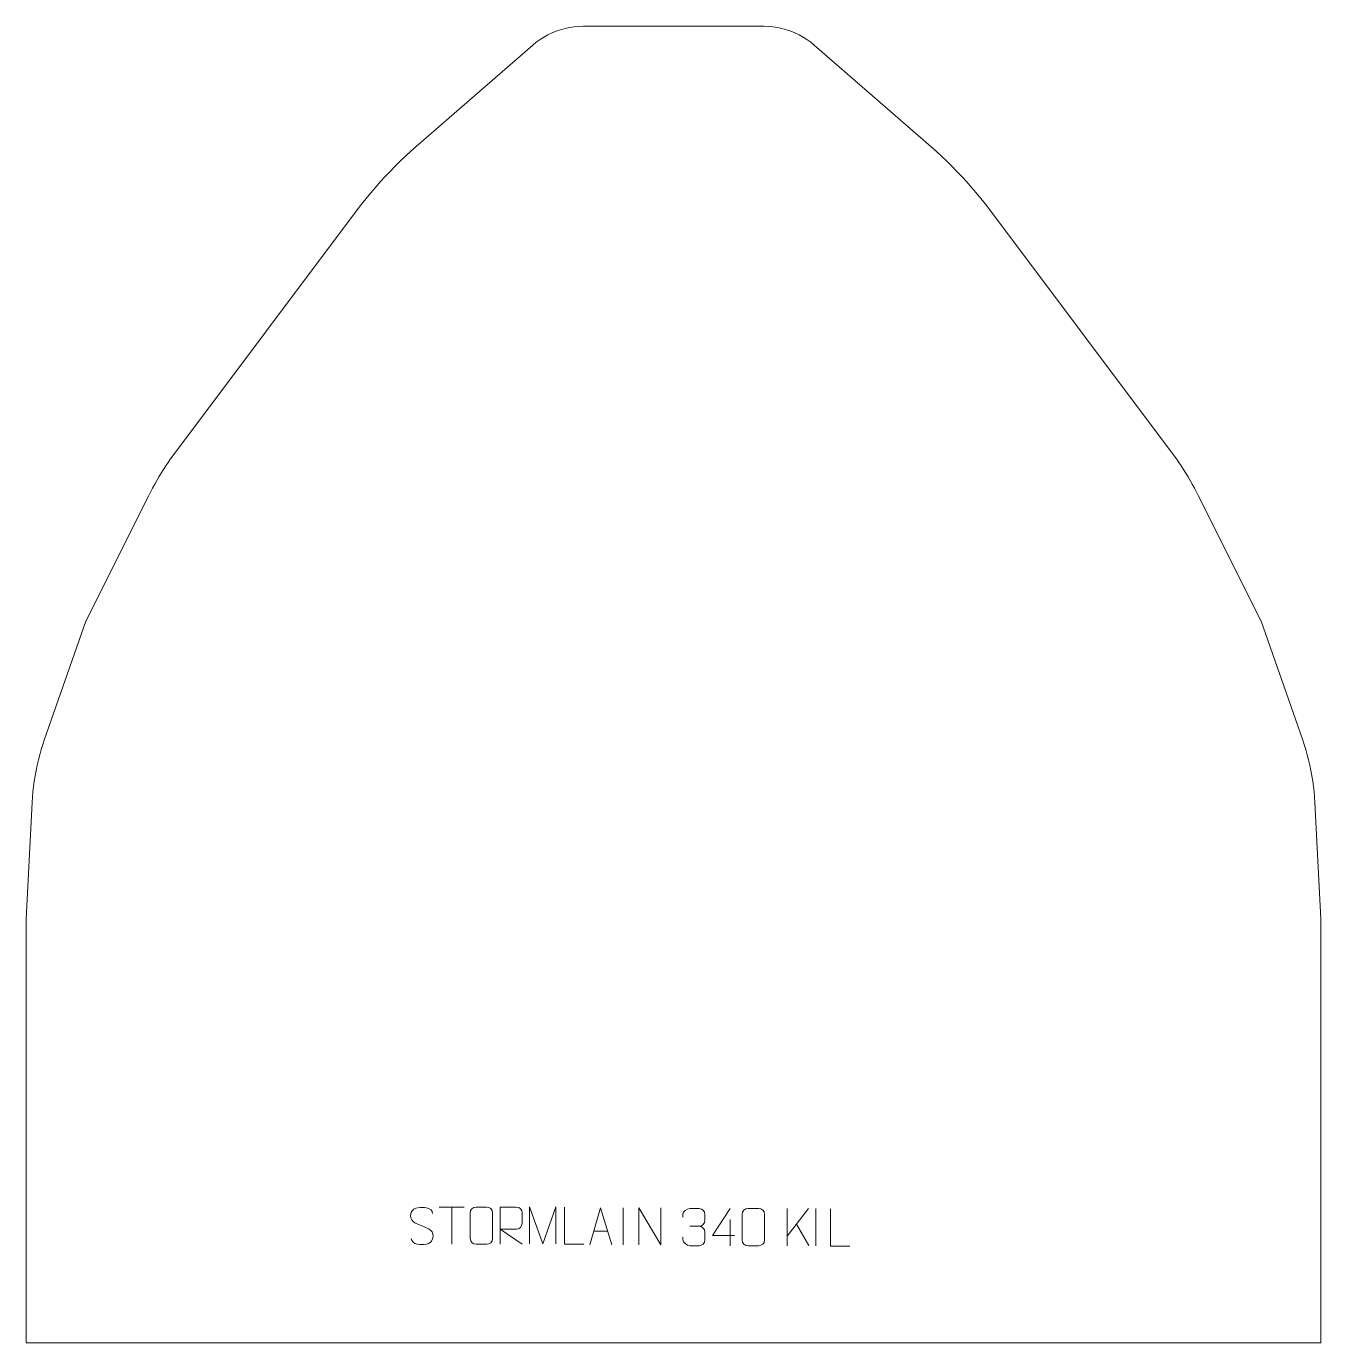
# Model space of a CAD drawing. Header units: millimetres. Extents: x -563 to 307, y 406 to 1291.
import ezdxf

# ---------------------------------------------------------------- set-up
doc = ezdxf.new("R2010")
doc.units = ezdxf.units.MM
doc.header["$MEASUREMENT"] = 0
doc.layers.add('layer 1', color=7, linetype='Continuous')

msp = doc.modelspace()

# ---------------------------------------------------------------- linework, layer by layer
at = {"layer": 'layer 1', "color": 242, "lineweight": 9}
msp.add_open_spline([(-550.4892, 811.539), (-550.4892, 811.539), (-522.7137, 890.8954), (-522.7137, 890.8954), (-522.7137, 890.8954), (-522.7137, 890.8954), (-480.4673, 975.389), (-480.4673, 975.389), (-480.4673, 975.389), (-480.4673, 975.389), (-477.8128, 980.5045), (-477.8128, 980.5045), (-477.8128, 980.5045), (-477.8128, 980.5045), (-476.4282, 983.032), (-476.4282, 983.032), (-476.4282, 983.032), (-476.4282, 983.032), (-475.0069, 985.5378), (-475.0069, 985.5378), (-475.0069, 985.5378), (-475.0069, 985.5378), (-473.5465, 988.0229), (-473.5465, 988.0229), (-473.5465, 988.0229), (-473.5465, 988.0229), (-472.0503, 990.4856), (-472.0503, 990.4856), (-472.0503, 990.4856), (-472.0503, 990.4856), (-470.5171, 992.9254), (-470.5171, 992.9254), (-470.5171, 992.9254), (-470.5171, 992.9254), (-468.9478, 995.3418), (-468.9478, 995.3418), (-468.9478, 995.3418), (-468.9478, 995.3418), (-467.3414, 997.735), (-467.3414, 997.735), (-467.3414, 997.735), (-467.3414, 997.735), (-465.6997, 1000.1031), (-465.6997, 1000.1031), (-465.6997, 1000.1031), (-465.6997, 1000.1031), (-462.3117, 1004.7657), (-462.3117, 1004.7657), (-462.3117, 1004.7657), (-462.3117, 1004.7657), (-340.2731, 1167.4829), (-340.2731, 1167.4829), (-340.2731, 1167.4829), (-340.2731, 1167.4829), (-337.3234, 1171.345), (-337.3234, 1171.345), (-337.3234, 1171.345), (-337.3234, 1171.345), (-334.3062, 1175.1535), (-334.3062, 1175.1535), (-334.3062, 1175.1535), (-334.3062, 1175.1535), (-331.2225, 1178.9088), (-331.2225, 1178.9088), (-331.2225, 1178.9088), (-331.2225, 1178.9088), (-328.0725, 1182.6091), (-328.0725, 1182.6091), (-328.0725, 1182.6091), (-328.0725, 1182.6091), (-324.8581, 1186.2535), (-324.8581, 1186.2535), (-324.8581, 1186.2535), (-324.8581, 1186.2535), (-321.58, 1189.8401), (-321.58, 1189.8401), (-321.58, 1189.8401), (-321.58, 1189.8401), (-318.2391, 1193.3682), (-318.2391, 1193.3682), (-318.2391, 1193.3682), (-318.2391, 1193.3682), (-314.8365, 1196.8375), (-314.8365, 1196.8375), (-314.8365, 1196.8375), (-314.8365, 1196.8375), (-311.3738, 1200.2462), (-311.3738, 1200.2462), (-311.3738, 1200.2462), (-311.3738, 1200.2462), (-307.8504, 1203.5929), (-307.8504, 1203.5929), (-307.8504, 1203.5929), (-307.8504, 1203.5929), (-304.2698, 1206.8769), (-304.2698, 1206.8769), (-304.2698, 1206.8769), (-304.2698, 1206.8769), (-300.6305, 1210.0981), (-300.6305, 1210.0981), (-300.6305, 1210.0981), (-300.6305, 1210.0981), (-222.3172, 1278.1966), (-222.3172, 1278.1966), (-222.3172, 1278.1966), (-222.3172, 1278.1966), (-219.9293, 1280.151), (-219.9293, 1280.151), (-219.9293, 1280.151), (-219.9293, 1280.151), (-217.4296, 1281.9604), (-217.4296, 1281.9604), (-217.4296, 1281.9604), (-217.4296, 1281.9604), (-214.8255, 1283.6164), (-214.8255, 1283.6164), (-214.8255, 1283.6164), (-214.8255, 1283.6164), (-212.1271, 1285.1154), (-212.1271, 1285.1154), (-212.1271, 1285.1154), (-212.1271, 1285.1154), (-209.3454, 1286.45), (-209.3454, 1286.45), (-209.3454, 1286.45), (-209.3454, 1286.45), (-206.4889, 1287.6168), (-206.4889, 1287.6168), (-206.4889, 1287.6168), (-206.4889, 1287.6168), (-203.5667, 1288.611), (-203.5667, 1288.611), (-203.5667, 1288.611), (-203.5667, 1288.611), (-200.5913, 1289.4287), (-200.5913, 1289.4287), (-200.5913, 1289.4287), (-200.5913, 1289.4287), (-197.5721, 1290.0686), (-197.5721, 1290.0686), (-197.5721, 1290.0686), (-197.5721, 1290.0686), (-194.5212, 1290.5268), (-194.5212, 1290.5268), (-194.5212, 1290.5268), (-194.5212, 1290.5268), (-191.447, 1290.803), (-191.447, 1290.803), (-191.447, 1290.803), (-191.447, 1290.803), (-188.3624, 1290.8949), (-188.3624, 1290.8949), (-188.3624, 1290.8949), (-188.3624, 1290.8949), (-67.0666, 1290.8949), (-67.0666, 1290.8949), (-67.0666, 1290.8949), (-67.0666, 1290.8949), (-63.982, 1290.803), (-63.982, 1290.803), (-63.982, 1290.803), (-63.982, 1290.803), (-60.908, 1290.5268), (-60.908, 1290.5268), (-60.908, 1290.5268), (-60.908, 1290.5268), (-57.8569, 1290.0686), (-57.8569, 1290.0686), (-57.8569, 1290.0686), (-57.8569, 1290.0686), (-54.8377, 1289.4287), (-54.8377, 1289.4287), (-54.8377, 1289.4287), (-54.8377, 1289.4287), (-51.8624, 1288.611), (-51.8624, 1288.611), (-51.8624, 1288.611), (-51.8624, 1288.611), (-48.9402, 1287.6168), (-48.9402, 1287.6168), (-48.9402, 1287.6168), (-48.9402, 1287.6168), (-46.0836, 1286.45), (-46.0836, 1286.45), (-46.0836, 1286.45), (-46.0836, 1286.45), (-43.3019, 1285.1154), (-43.3019, 1285.1154), (-43.3019, 1285.1154), (-43.3019, 1285.1154), (-40.6035, 1283.6164), (-40.6035, 1283.6164), (-40.6035, 1283.6164), (-40.6035, 1283.6164), (-38.0004, 1281.9604), (-38.0004, 1281.9604), (-38.0004, 1281.9604), (-38.0004, 1281.9604), (-35.4997, 1280.151), (-35.4997, 1280.151), (-35.4997, 1280.151), (-35.4997, 1280.151), (-33.1118, 1278.1966), (-33.1118, 1278.1966), (-33.1118, 1278.1966), (-33.1118, 1278.1966), (45.2015, 1210.0981), (45.2015, 1210.0981), (45.2015, 1210.0981), (45.2015, 1210.0981), (48.8398, 1206.8769), (48.8398, 1206.8769), (48.8398, 1206.8769), (48.8398, 1206.8769), (52.4214, 1203.5929), (52.4214, 1203.5929), (52.4214, 1203.5929), (52.4214, 1203.5929), (55.9447, 1200.2462), (55.9447, 1200.2462), (55.9447, 1200.2462), (55.9447, 1200.2462), (59.4075, 1196.8375), (59.4075, 1196.8375), (59.4075, 1196.8375), (59.4075, 1196.8375), (62.8101, 1193.3682), (62.8101, 1193.3682), (62.8101, 1193.3682), (62.8101, 1193.3682), (66.151, 1189.8401), (66.151, 1189.8401), (66.151, 1189.8401), (66.151, 1189.8401), (69.4291, 1186.2535), (69.4291, 1186.2535), (69.4291, 1186.2535), (69.4291, 1186.2535), (72.6435, 1182.6091), (72.6435, 1182.6091), (72.6435, 1182.6091), (72.6435, 1182.6091), (75.7934, 1178.9088), (75.7934, 1178.9088), (75.7934, 1178.9088), (75.7934, 1178.9088), (78.8769, 1175.1535), (78.8769, 1175.1535), (78.8769, 1175.1535), (78.8769, 1175.1535), (81.8944, 1171.345), (81.8944, 1171.345), (81.8944, 1171.345), (81.8944, 1171.345), (84.8441, 1167.4829), (84.8441, 1167.4829), (84.8441, 1167.4829), (84.8441, 1167.4829), (206.8827, 1004.7657), (206.8827, 1004.7657), (206.8827, 1004.7657), (206.8827, 1004.7657), (210.2707, 1000.1031), (210.2707, 1000.1031), (210.2707, 1000.1031), (210.2707, 1000.1031), (211.9124, 997.735), (211.9124, 997.735), (211.9124, 997.735), (211.9124, 997.735), (213.5178, 995.3418), (213.5178, 995.3418), (213.5178, 995.3418), (213.5178, 995.3418), (215.0881, 992.9254), (215.0881, 992.9254), (215.0881, 992.9254), (215.0881, 992.9254), (216.6213, 990.4856), (216.6213, 990.4856), (216.6213, 990.4856), (216.6213, 990.4856), (218.1175, 988.0229), (218.1175, 988.0229), (218.1175, 988.0229), (218.1175, 988.0229), (219.5776, 985.5378), (219.5776, 985.5378), (219.5776, 985.5378), (219.5776, 985.5378), (220.9992, 983.032), (220.9992, 983.032), (220.9992, 983.032), (220.9992, 983.032), (222.3838, 980.5045), (222.3838, 980.5045), (222.3838, 980.5045), (222.3838, 980.5045), (225.0383, 975.389), (225.0383, 975.389), (225.0383, 975.389), (225.0383, 975.389), (267.2845, 890.8954), (267.2845, 890.8954), (267.2845, 890.8954), (267.2845, 890.8954), (295.0592, 811.539), (295.0592, 811.539), (295.0592, 811.539), (295.0592, 811.539), (296.2142, 808.1078), (296.2142, 808.1078), (296.2142, 808.1078), (296.2142, 808.1078), (297.2874, 804.6501), (297.2874, 804.6501), (297.2874, 804.6501), (297.2874, 804.6501), (298.2771, 801.1683), (298.2771, 801.1683), (298.2771, 801.1683), (298.2771, 801.1683), (299.1834, 797.6633), (299.1834, 797.6633), (299.1834, 797.6633), (299.1834, 797.6633), (300.0056, 794.1383), (300.0056, 794.1383), (300.0056, 794.1383), (300.0056, 794.1383), (300.7434, 790.5938), (300.7434, 790.5938), (300.7434, 790.5938), (300.7434, 790.5938), (301.396, 787.0338), (301.396, 787.0338), (301.396, 787.0338), (301.396, 787.0338), (301.9644, 783.4581), (301.9644, 783.4581), (301.9644, 783.4581), (301.9644, 783.4581), (302.4461, 779.8703), (302.4461, 779.8703), (302.4461, 779.8703), (302.4461, 779.8703), (302.8424, 776.2718), (302.8424, 776.2718), (302.8424, 776.2718), (302.8424, 776.2718), (303.153, 772.6652), (303.153, 772.6652), (303.153, 772.6652), (303.153, 772.6652), (303.3765, 769.0527), (303.3765, 769.0527), (303.3765, 769.0527), (303.3765, 769.0527), (307.2849, 690.8959), (307.2849, 690.8959), (307.2849, 690.8959), (307.2849, 690.8959), (307.2849, 405.8965), (307.2849, 405.8965), (307.2849, 405.8965), (307.2849, 405.8965), (-562.7139, 405.8965), (-562.7139, 405.8965), (-562.7139, 405.8965), (-562.7139, 405.8965), (-562.7139, 690.8959), (-562.7139, 690.8959), (-562.7139, 690.8959), (-562.7139, 690.8959), (-558.8062, 769.0527), (-558.8062, 769.0527), (-558.8062, 769.0527), (-558.8062, 769.0527), (-558.582, 772.6652), (-558.582, 772.6652), (-558.582, 772.6652), (-558.582, 772.6652), (-558.2715, 776.2718), (-558.2715, 776.2718), (-558.2715, 776.2718), (-558.2715, 776.2718), (-557.8758, 779.8703), (-557.8758, 779.8703), (-557.8758, 779.8703), (-557.8758, 779.8703), (-557.3934, 783.4581), (-557.3934, 783.4581), (-557.3934, 783.4581), (-557.3934, 783.4581), (-556.8259, 787.0338), (-556.8259, 787.0338), (-556.8259, 787.0338), (-556.8259, 787.0338), (-556.1724, 790.5938), (-556.1724, 790.5938), (-556.1724, 790.5938), (-556.1724, 790.5938), (-555.4346, 794.1383), (-555.4346, 794.1383), (-555.4346, 794.1383), (-555.4346, 794.1383), (-554.6124, 797.6633), (-554.6124, 797.6633), (-554.6124, 797.6633), (-554.6124, 797.6633), (-553.7061, 801.1683), (-553.7061, 801.1683), (-553.7061, 801.1683), (-553.7061, 801.1683), (-552.7164, 804.6501), (-552.7164, 804.6501), (-552.7164, 804.6501), (-552.7164, 804.6501), (-551.6441, 808.1078), (-551.6441, 808.1078), (-551.6441, 808.1078), (-551.6441, 808.1078), (-550.4892, 811.539), (-550.4892, 811.539)], degree=3, knots=[0, 0, 0, 0, 0.00934579, 0.00934579, 0.00934579, 0.00934579, 0.01869159, 0.01869159, 0.01869159, 0.01869159, 0.02803738, 0.02803738, 0.02803738, 0.02803738, 0.03738318, 0.03738318, 0.03738318, 0.03738318, 0.04672897, 0.04672897, 0.04672897, 0.04672897, 0.05607477, 0.05607477, 0.05607477, 0.05607477, 0.06542056, 0.06542056, 0.06542056, 0.06542056, 0.07476636, 0.07476636, 0.07476636, 0.07476636, 0.08411215, 0.08411215, 0.08411215, 0.08411215, 0.09345794, 0.09345794, 0.09345794, 0.09345794, 0.10280374, 0.10280374, 0.10280374, 0.10280374, 0.11214953, 0.11214953, 0.11214953, 0.11214953, 0.12149533, 0.12149533, 0.12149533, 0.12149533, 0.13084112, 0.13084112, 0.13084112, 0.13084112, 0.14018692, 0.14018692, 0.14018692, 0.14018692, 0.14953271, 0.14953271, 0.14953271, 0.14953271, 0.1588785, 0.1588785, 0.1588785, 0.1588785, 0.1682243, 0.1682243, 0.1682243, 0.1682243, 0.17757009, 0.17757009, 0.17757009, 0.17757009, 0.18691589, 0.18691589, 0.18691589, 0.18691589, 0.19626168, 0.19626168, 0.19626168, 0.19626168, 0.20560748, 0.20560748, 0.20560748, 0.20560748, 0.21495327, 0.21495327, 0.21495327, 0.21495327, 0.22429907, 0.22429907, 0.22429907, 0.22429907, 0.23364486, 0.23364486, 0.23364486, 0.23364486, 0.24299065, 0.24299065, 0.24299065, 0.24299065, 0.25233645, 0.25233645, 0.25233645, 0.25233645, 0.26168224, 0.26168224, 0.26168224, 0.26168224, 0.27102804, 0.27102804, 0.27102804, 0.27102804, 0.28037383, 0.28037383, 0.28037383, 0.28037383, 0.28971963, 0.28971963, 0.28971963, 0.28971963, 0.29906542, 0.29906542, 0.29906542, 0.29906542, 0.30841121, 0.30841121, 0.30841121, 0.30841121, 0.31775701, 0.31775701, 0.31775701, 0.31775701, 0.3271028, 0.3271028, 0.3271028, 0.3271028, 0.3364486, 0.3364486, 0.3364486, 0.3364486, 0.34579439, 0.34579439, 0.34579439, 0.34579439, 0.35514019, 0.35514019, 0.35514019, 0.35514019, 0.36448598, 0.36448598, 0.36448598, 0.36448598, 0.37383178, 0.37383178, 0.37383178, 0.37383178, 0.38317757, 0.38317757, 0.38317757, 0.38317757, 0.39252336, 0.39252336, 0.39252336, 0.39252336, 0.40186916, 0.40186916, 0.40186916, 0.40186916, 0.41121495, 0.41121495, 0.41121495, 0.41121495, 0.42056075, 0.42056075, 0.42056075, 0.42056075, 0.42990654, 0.42990654, 0.42990654, 0.42990654, 0.43925234, 0.43925234, 0.43925234, 0.43925234, 0.44859813, 0.44859813, 0.44859813, 0.44859813, 0.45794393, 0.45794393, 0.45794393, 0.45794393, 0.46728972, 0.46728972, 0.46728972, 0.46728972, 0.47663551, 0.47663551, 0.47663551, 0.47663551, 0.48598131, 0.48598131, 0.48598131, 0.48598131, 0.4953271, 0.4953271, 0.4953271, 0.4953271, 0.5046729, 0.5046729, 0.5046729, 0.5046729, 0.51401869, 0.51401869, 0.51401869, 0.51401869, 0.52336449, 0.52336449, 0.52336449, 0.52336449, 0.53271028, 0.53271028, 0.53271028, 0.53271028, 0.54205607, 0.54205607, 0.54205607, 0.54205607, 0.55140187, 0.55140187, 0.55140187, 0.55140187, 0.56074766, 0.56074766, 0.56074766, 0.56074766, 0.57009346, 0.57009346, 0.57009346, 0.57009346, 0.57943925, 0.57943925, 0.57943925, 0.57943925, 0.58878505, 0.58878505, 0.58878505, 0.58878505, 0.59813084, 0.59813084, 0.59813084, 0.59813084, 0.60747664, 0.60747664, 0.60747664, 0.60747664, 0.61682243, 0.61682243, 0.61682243, 0.61682243, 0.62616822, 0.62616822, 0.62616822, 0.62616822, 0.63551402, 0.63551402, 0.63551402, 0.63551402, 0.64485981, 0.64485981, 0.64485981, 0.64485981, 0.65420561, 0.65420561, 0.65420561, 0.65420561, 0.6635514, 0.6635514, 0.6635514, 0.6635514, 0.6728972, 0.6728972, 0.6728972, 0.6728972, 0.68224299, 0.68224299, 0.68224299, 0.68224299, 0.69158879, 0.69158879, 0.69158879, 0.69158879, 0.70093458, 0.70093458, 0.70093458, 0.70093458, 0.71028037, 0.71028037, 0.71028037, 0.71028037, 0.71962617, 0.71962617, 0.71962617, 0.71962617, 0.72897196, 0.72897196, 0.72897196, 0.72897196, 0.73831776, 0.73831776, 0.73831776, 0.73831776, 0.74766355, 0.74766355, 0.74766355, 0.74766355, 0.75700935, 0.75700935, 0.75700935, 0.75700935, 0.76635514, 0.76635514, 0.76635514, 0.76635514, 0.77570093, 0.77570093, 0.77570093, 0.77570093, 0.78504673, 0.78504673, 0.78504673, 0.78504673, 0.79439252, 0.79439252, 0.79439252, 0.79439252, 0.80373832, 0.80373832, 0.80373832, 0.80373832, 0.81308411, 0.81308411, 0.81308411, 0.81308411, 0.82242991, 0.82242991, 0.82242991, 0.82242991, 0.8317757, 0.8317757, 0.8317757, 0.8317757, 0.8411215, 0.8411215, 0.8411215, 0.8411215, 0.85046729, 0.85046729, 0.85046729, 0.85046729, 0.85981308, 0.85981308, 0.85981308, 0.85981308, 0.86915888, 0.86915888, 0.86915888, 0.86915888, 0.87850467, 0.87850467, 0.87850467, 0.87850467, 0.88785047, 0.88785047, 0.88785047, 0.88785047, 0.89719626, 0.89719626, 0.89719626, 0.89719626, 0.90654206, 0.90654206, 0.90654206, 0.90654206, 0.91588785, 0.91588785, 0.91588785, 0.91588785, 0.92523364, 0.92523364, 0.92523364, 0.92523364, 0.93457944, 0.93457944, 0.93457944, 0.93457944, 0.94392523, 0.94392523, 0.94392523, 0.94392523, 0.95327103, 0.95327103, 0.95327103, 0.95327103, 0.96261682, 0.96261682, 0.96261682, 0.96261682, 0.97196262, 0.97196262, 0.97196262, 0.97196262, 0.98130841, 0.98130841, 0.98130841, 0.98130841, 1, 1, 1, 1], dxfattribs=at)
at = {"layer": 'layer 1', "color": 250, "lineweight": 9}
for points, knots in [([(-296.8168, 484.5205), (-301.0651, 485.9909), (-305.9732, 487.7867), (-303.9681, 493.307), (-303.9681, 493.307), (-302.4646, 497.4469), (-297.251, 497.0584), (-293.6474, 496.4573), (-293.6474, 496.4573), (-290.7868, 495.9801), (-289.9221, 494.7669), (-289.6115, 492.6828)], [0, 0, 0, 0, 0.25, 0.25, 0.25, 0.25, 0.5, 0.5, 0.5, 0.5, 1, 1, 1, 1]), ([(-260.3975, 497.0197), (-258.0314, 497.0197), (-255.6649, 497.0197), (-253.2984, 497.0197), (-253.2984, 497.0197), (-251.3179, 497.0553), (-249.2919, 495.561), (-249.2648, 493.1189), (-249.2648, 493.1189), (-249.2652, 487.3615), (-249.2652, 481.6037), (-249.2648, 475.8455), (-249.2648, 475.8455), (-249.4069, 473.5179), (-251.1133, 472.0356), (-253.2984, 472.0248), (-253.2984, 472.0248), (-255.6708, 472.0252), (-258.0432, 472.0252), (-260.4152, 472.0248), (-260.4152, 472.0248), (-262.3737, 471.9192), (-264.3801, 473.8071), (-264.3687, 475.8281), (-264.3687, 475.8281), (-264.3683, 481.6087), (-264.3683, 487.389), (-264.3687, 493.1688), (-264.3687, 493.1688), (-264.3644, 495.3108), (-262.5873, 497.0333), (-260.3975, 497.0197)], [0, 0, 0, 0, 0.11111111, 0.11111111, 0.11111111, 0.11111111, 0.22222222, 0.22222222, 0.22222222, 0.22222222, 0.33333333, 0.33333333, 0.33333333, 0.33333333, 0.44444444, 0.44444444, 0.44444444, 0.44444444, 0.55555556, 0.55555556, 0.55555556, 0.55555556, 0.66666667, 0.66666667, 0.66666667, 0.66666667, 0.77777778, 0.77777778, 0.77777778, 0.77777778, 1, 1, 1, 1]), ([(-244.1488, 472.0437), (-244.1488, 472.0437), (-244.1488, 496.9972), (-244.1488, 496.9972), (-244.1488, 496.9972), (-240.554, 496.9972), (-236.9585, 496.9972), (-233.3633, 496.9972), (-233.3633, 496.9972), (-231.038, 496.9595), (-229.4807, 495.4695), (-229.4848, 493.1031), (-229.4848, 493.1031), (-229.4852, 491.0676), (-229.4852, 488.0082), (-229.4848, 485.9722), (-229.4848, 485.9722), (-229.4913, 484.0967), (-231.3036, 482.1549), (-233.3131, 482.1358), (-233.3131, 482.1358), (-233.3131, 482.1358), (-244.1488, 482.1358), (-244.1488, 482.1358), (-244.1488, 482.1358), (-244.1488, 482.1358), (-229.4941, 472.0437), (-229.4941, 472.0437)], [0, 0, 0, 0, 0.125, 0.125, 0.125, 0.125, 0.25, 0.25, 0.25, 0.25, 0.375, 0.375, 0.375, 0.375, 0.5, 0.5, 0.5, 0.5, 0.625, 0.625, 0.625, 0.625, 0.75, 0.75, 0.75, 0.75, 1, 1, 1, 1]), ([(-224.4495, 472.3049), (-224.4495, 472.3049), (-224.4495, 497.2628), (-224.4495, 497.2628), (-224.4495, 497.2628), (-224.4495, 497.2628), (-215.5244, 472.3049), (-215.5244, 472.3049), (-215.5244, 472.3049), (-215.5244, 472.3049), (-206.7645, 497.2623), (-206.7645, 497.2623), (-206.7645, 497.2623), (-206.7645, 497.2623), (-206.7645, 472.3049), (-206.7645, 472.3049)], [0, 0, 0, 0, 0.2, 0.2, 0.2, 0.2, 0.4, 0.4, 0.4, 0.4, 0.6, 0.6, 0.6, 0.6, 1, 1, 1, 1]), ([(-188.0357, 472.0436), (-188.0357, 472.0436), (-200.9848, 472.0436), (-200.9848, 472.0436), (-200.9848, 472.0436), (-200.9848, 472.0436), (-200.9848, 496.9972), (-200.9848, 496.9972)], [0, 0, 0, 0, 0.33333333, 0.33333333, 0.33333333, 0.33333333, 1, 1, 1, 1]), ([(-184.0514, 471.6395), (-184.0514, 471.6395), (-176.6804, 496.593), (-176.6804, 496.593), (-176.6804, 496.593), (-176.6804, 496.593), (-169.1105, 471.6395), (-169.1105, 471.6395)], [0, 0, 0, 0, 0.33333333, 0.33333333, 0.33333333, 0.33333333, 1, 1, 1, 1]), ([(-150.9084, 471.6395), (-150.9084, 471.6395), (-150.9084, 496.593), (-150.9084, 496.593), (-150.9084, 496.593), (-150.9084, 496.593), (-136.2536, 471.6395), (-136.2536, 471.6395), (-136.2536, 471.6395), (-136.2536, 471.6395), (-136.2536, 496.593), (-136.2536, 496.593)], [0, 0, 0, 0, 0.25, 0.25, 0.25, 0.25, 0.5, 0.5, 0.5, 0.5, 1, 1, 1, 1]), ([(-121.3889, 490.3614), (-121.3889, 490.3614), (-121.3889, 492.2186), (-121.3889, 492.2186), (-121.3889, 492.2186), (-121.4032, 493.9605), (-118.7387, 496.0786), (-116.6796, 496.0559), (-116.6796, 496.0559), (-114.6155, 496.0559), (-112.5515, 496.0559), (-110.4878, 496.0559), (-110.4878, 496.0559), (-108.2933, 496.0647), (-106.695, 494.2179), (-106.6506, 492.3058), (-106.6506, 492.3058), (-106.651, 490.8707), (-106.651, 489.4356), (-106.6506, 488.0001), (-106.6506, 488.0001), (-106.6992, 486.3466), (-108.3018, 484.1166), (-110.5001, 484.1266), (-110.5001, 484.1266), (-108.2964, 484.1154), (-106.6884, 482.3122), (-106.6344, 480.2527), (-106.6344, 480.2527), (-106.6348, 478.468), (-106.6348, 476.6833), (-106.6344, 474.8982), (-106.6344, 474.8982), (-106.6243, 472.8368), (-108.6792, 471.0737), (-110.5001, 471.0818), (-110.5001, 471.0818), (-112.5654, 471.0821), (-114.6306, 471.0821), (-116.6962, 471.0818), (-116.6962, 471.0818), (-118.8648, 471.0933), (-121.3958, 473.4935), (-121.4144, 474.9553), (-121.4144, 474.9553), (-121.4144, 474.9553), (-121.4144, 476.8639), (-121.4144, 476.8639)], [0, 0, 0, 0, 0.07692308, 0.07692308, 0.07692308, 0.07692308, 0.15384615, 0.15384615, 0.15384615, 0.15384615, 0.23076923, 0.23076923, 0.23076923, 0.23076923, 0.30769231, 0.30769231, 0.30769231, 0.30769231, 0.38461538, 0.38461538, 0.38461538, 0.38461538, 0.46153846, 0.46153846, 0.46153846, 0.46153846, 0.53846154, 0.53846154, 0.53846154, 0.53846154, 0.61538462, 0.61538462, 0.61538462, 0.61538462, 0.69230769, 0.69230769, 0.69230769, 0.69230769, 0.76923077, 0.76923077, 0.76923077, 0.76923077, 0.84615385, 0.84615385, 0.84615385, 0.84615385, 1, 1, 1, 1]), ([(-86.6136, 477.9855), (-86.6136, 477.9855), (-101.4353, 477.9855), (-101.4353, 477.9855), (-101.4353, 477.9855), (-101.4353, 477.9855), (-89.5577, 496.056), (-89.5577, 496.056)], [0, 0, 0, 0, 0.33333333, 0.33333333, 0.33333333, 0.33333333, 1, 1, 1, 1]), ([(-77.6052, 496.0682), (-75.2391, 496.0682), (-72.8726, 496.0682), (-70.5061, 496.0682), (-70.5061, 496.0682), (-68.5256, 496.1038), (-66.4996, 494.6095), (-66.4725, 492.1674), (-66.4725, 492.1674), (-66.4729, 486.41), (-66.4729, 480.6522), (-66.4725, 474.894), (-66.4725, 474.894), (-66.6146, 472.5664), (-68.321, 471.0841), (-70.5061, 471.0733), (-70.5061, 471.0733), (-72.8785, 471.0737), (-75.2509, 471.0737), (-77.6229, 471.0733), (-77.6229, 471.0733), (-79.5814, 470.9677), (-81.5878, 472.8556), (-81.5764, 474.8766), (-81.5764, 474.8766), (-81.576, 480.6572), (-81.576, 486.4375), (-81.5764, 492.2173), (-81.5764, 492.2173), (-81.5721, 494.3593), (-79.795, 496.0818), (-77.6052, 496.0682)], [0, 0, 0, 0, 0.11111111, 0.11111111, 0.11111111, 0.11111111, 0.22222222, 0.22222222, 0.22222222, 0.22222222, 0.33333333, 0.33333333, 0.33333333, 0.33333333, 0.44444444, 0.44444444, 0.44444444, 0.44444444, 0.55555556, 0.55555556, 0.55555556, 0.55555556, 0.66666667, 0.66666667, 0.66666667, 0.66666667, 0.77777778, 0.77777778, 0.77777778, 0.77777778, 1, 1, 1, 1]), ([(-9.2745, 470.8517), (-9.2745, 470.8517), (-22.2236, 470.8517), (-22.2236, 470.8517), (-22.2236, 470.8517), (-22.2236, 470.8517), (-22.2236, 495.8053), (-22.2236, 495.8053)], [0, 0, 0, 0, 0.33333333, 0.33333333, 0.33333333, 0.33333333, 1, 1, 1, 1]), ([(-296.8168, 484.5204), (-292.7982, 482.8737), (-287.7687, 480.9854), (-289.6027, 475.6251), (-289.6027, 475.6251), (-291.0625, 471.3587), (-295.9733, 471.6154), (-299.6994, 472.1701), (-299.6994, 472.1701), (-302.4494, 472.5799), (-303.6703, 473.7934), (-304.0483, 475.9056)], [0, 0, 0, 0, 0.25, 0.25, 0.25, 0.25, 0.5, 0.5, 0.5, 0.5, 1, 1, 1, 1])]:
    msp.add_open_spline(points, degree=3, knots=knots, dxfattribs=at)
for points in [[(-285.3104, 496.9737), (-285.3104, 496.9737), (-268.3232, 496.9737), (-268.3232, 496.9737)], [(-276.8166, 472.0437), (-276.8166, 472.0437), (-276.8166, 496.9972), (-276.8166, 496.9972)], [(-161.581, 496.6033), (-161.581, 496.6033), (-161.581, 471.6292), (-161.581, 471.6292)], [(-51.3752, 496.0457), (-51.3752, 496.0457), (-51.3752, 471.0921), (-51.3752, 471.0921)], [(-36.999, 496.0457), (-36.999, 496.0457), (-51.3752, 477.406), (-51.3752, 477.406)], [(-32.0245, 496.056), (-32.0245, 496.056), (-32.0245, 471.0819), (-32.0245, 471.0819)], [(-89.5577, 488.7466), (-89.5577, 488.7466), (-89.5577, 471.0819), (-89.5577, 471.0819)], [(-181.3288, 480.8889), (-181.3288, 480.8889), (-171.8331, 480.8889), (-171.8331, 480.8889)], [(-116.6792, 484.1162), (-116.6792, 484.1162), (-110.4828, 484.1162), (-110.4828, 484.1162)], [(-36.6737, 471.1879), (-36.6737, 471.1879), (-45.1442, 485.5015), (-45.1442, 485.5015)]]:
    msp.add_open_spline(points, degree=3, dxfattribs=at)

doc.saveas('drawing.dxf')
